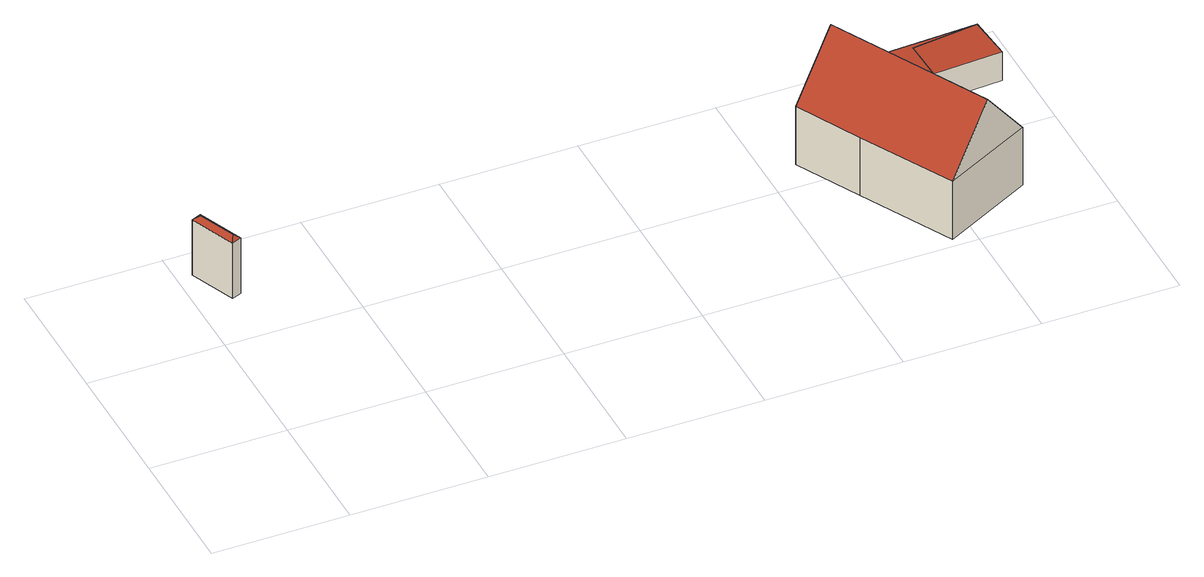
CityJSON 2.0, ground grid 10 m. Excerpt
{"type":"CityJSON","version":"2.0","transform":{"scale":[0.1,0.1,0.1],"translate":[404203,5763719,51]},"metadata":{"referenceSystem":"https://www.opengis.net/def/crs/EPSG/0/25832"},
"CityObjects":{
"building1":{"type":"Building","attributes":{"Gemeindeschluessel":"05515000","Geometrietyp2DReferenz":"3000","function":"51009_1610","roofType":"5000","measuredHeight":4.93},"geometry":[{"type":"Solid","lod":"2","boundaries":[[[[0,1,2,3]],[[4,5,1,0]],[[6,7,5,4]],[[3,2,7,6]],[[6,4,8]],[[8,4,0,9]],[[0,3,9]],[[9,3,6,8]],[[1,5,7,2]]]],"semantics":{"surfaces":[{"type":"WallSurface"},{"type":"RoofSurface"},{"type":"GroundSurface"}],"values":[[0,0,0,0,1,1,1,1,2]]}}]},
"building2":{"type":"Building","attributes":{"Gemeindeschluessel":"05515000","Geometrietyp2DReferenz":"3000","function":"31001_1000","roofType":"5000","measuredHeight":9.34},"address":[{"country":"Germany","locality":"Münster","thoroughfareNumber":"134","thoroughfareName":"Am Max-Klemens-Kanal"}],"geometry":[{"type":"Solid","lod":"2","boundaries":[[[[10,11,12,13]],[[14,15,11,10]],[[16,17,15,14]],[[18,19,17,16]],[[20,21,19,18]],[[22,23,21,20]],[[13,12,23,22]],[[14,10,24,25,26,16]],[[22,20,18,26,25]],[[24,10,13]],[[25,24,13,22]],[[26,18,16]],[[11,15,17,19,21,23,12]]]],"semantics":{"surfaces":[{"type":"WallSurface"},{"type":"RoofSurface"},{"type":"GroundSurface"}],"values":[[0,0,0,0,0,0,0,1,1,0,0,0,2]]}}]},
"building3":{"type":"Building","attributes":{"Gemeindeschluessel":"05515000","Geometrietyp2DReferenz":"3000","function":"51009_1610","roofType":"1000","measuredHeight":2.38},"geometry":[{"type":"Solid","lod":"2","boundaries":[[[[27,28,29,30]],[[31,32,28,27]],[[33,15,32,31]],[[34,11,15,33]],[[35,12,11,34]],[[36,37,12,35]],[[30,29,37,36]],[[35,34,33,31,27,30,36]],[[28,32,15,11,12,37,29]]]],"semantics":{"surfaces":[{"type":"WallSurface"},{"type":"RoofSurface"},{"type":"GroundSurface"}],"values":[[0,0,0,0,0,0,0,1,2]]}}]},
"building4":{"type":"Building","attributes":{"Gemeindeschluessel":"05515000","Geometrietyp2DReferenz":"3000","function":"31001_2460","roofType":"1000","measuredHeight":2.4},"geometry":[{"type":"Solid","lod":"2","boundaries":[[[[38,39,29,30]],[[31,32,39,38]],[[27,28,32,31]],[[30,29,28,27]],[[31,38,30,27]],[[39,32,28,29]]]],"semantics":{"surfaces":[{"type":"WallSurface"},{"type":"RoofSurface"},{"type":"GroundSurface"}],"values":[[0,0,0,0,1,2]]}}]}
},
"vertices":[
[23,138,52],[23,138,6],[30,141,6],[30,141,52],[9,172,52],[9,172,6],[16,175,52],[16,175,6],[14,170,55],[25,143,55],
[489,157,49],[489,157,1],[486,156,1],[486,156,49],[496,144,49],[496,144,1],[550,41,49],[550,41,1],[484,7,49],[484,7,1],[448,75,49],[448,75,1],[423,123,49],[423,123,1],[486,156,53],[456,140,95],[517,24,95],
[532,177,25],[532,177,1],[581,183,1],[581,183,25],[533,146,25],[533,146,1],[496,144,25],[489,157,25],[486,156,25],[474,178,25],[474,178,1],
[584,149,25],[584,149,1]
]}
